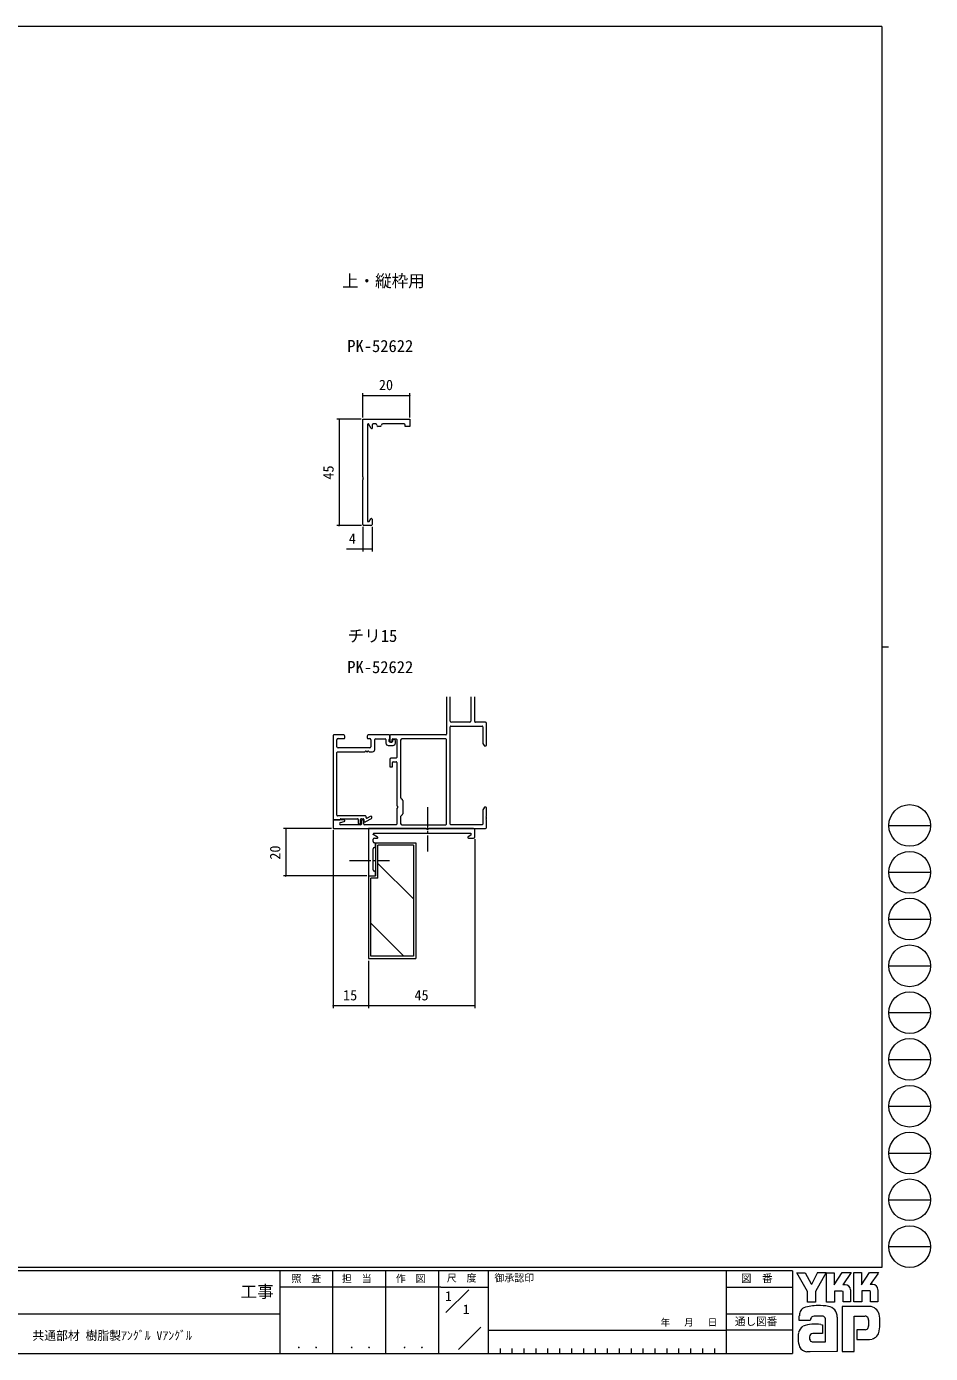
# Model space of a CAD drawing. Units: millimetres on the paper. Extents: x -397 to 397, y -282 to 282.
# Drawn here: x 14 to 397, y -282 to 279 of the extents above; entities that cross this region are included whole.
import ezdxf
from ezdxf.enums import TextEntityAlignment as Align

# ---------------------------------------------------------------- set-up
doc = ezdxf.new("R2010")
doc.units = ezdxf.units.MM
doc.linetypes.add('CHAIN2', pattern=[12, 9, -1, 1, -1])
for name, color, linetype, lineweight in [('0-0_0', 3, 'Continuous', 9), ('0-1_USER1', 7, 'Continuous', 9), ('0-2_YKK_ZWAK', 2, 'CHAIN2', 9), ('0-3_YKK_11', 3, 'Continuous', 9), ('0-4_YKK_12', 6, 'Continuous', 9), ('0-5_YKK_13', 7, 'Continuous', 9)]:
    doc.layers.add(name, color=color, linetype=linetype, lineweight=lineweight)
doc.styles.add('ＭＳ ゴシック', font='')
doc.styles.get('ＭＳ ゴシック').set_extended_font_data('MS Gothic')

msp = doc.modelspace()

# ---------------------------------------------------------------- linework, layer by layer
at = {"layer": '0-1_USER1'}
for p, q in [((156.42, 88.775), (156.42, 113.15)), ((156.42, 113.15), (176.42, 113.15)), ((176.42, 113.15), (176.42, 110.15)), ((158.42, 110.85), (158.42, 69.85)), ((158.92, 111.15), (158.72, 111.15)), ((160.012, 109.26), (158.92, 111.15)), ((160.42, 110.65), (160.42, 109.369)), ((161.92, 111.15), (160.92, 111.15)), ((163.92, 110.15), (162.92, 110.15)), ((173.92, 111.15), (164.92, 111.15)), ((174.42, 110.15), (174.42, 110.65)), ((176.42, 110.15), (174.42, 110.15)), ((156.42, 68.65), (156.42, 87.526)), ((159.92, 68.15), (156.92, 68.15)), ((158.42, 69.85), (159.197, 69.85)), ((159.197, 69.85), (159.861, 71)), ((160.42, 70.85), (160.42, 68.65)), ((191.863, -4.331), (191.863, -20.138)), ((193.493, -14.538), (193.493, -4.331)), ((202.233, -4.331), (202.233, -14.538)), ((203.863, -14.738), (203.863, -4.331)), ((193.793, -16.668), (206.933, -16.668)), ((201.733, -15.038), (193.993, -15.038)), ((208.363, -15.038), (204.163, -15.038)), ((208.863, -24.738), (208.863, -15.538)), ((143.863, -20.738), (143.863, -56.188)), ((148.363, -20.438), (144.163, -20.438)), ((145.493, -25.438), (145.493, -22.438)), ((145.993, -21.938), (148.563, -21.938)), ((148.863, -21.638), (148.863, -20.938)), ((158.363, -20.938), (158.363, -21.638)), ((158.663, -21.938), (159.413, -21.938)), ((167.563, -20.438), (158.863, -20.438)), ((159.913, -22.438), (159.913, -25.438)), ((161.543, -26.568), (161.543, -22.368)), ((161.843, -22.068), (165.963, -22.068)), ((166.263, -22.368), (166.263, -23.838)), ((167.663, -23.138), (167.663, -22.368)), ((167.863, -20.738), (167.863, -23.138)), ((167.863, -21.921), (167.863, -20.738)), ((191.563, -20.438), (168.163, -20.438)), ((168.863, -23.138), (168.863, -22.368)), ((169.163, -22.068), (170.563, -22.068)), ((170.863, -22.368), (170.863, -29.938)), ((191.563, -22.068), (172.993, -22.068)), ((191.863, -58.108), (191.863, -22.368)), ((193.493, -58.108), (193.493, -16.968)), ((207.233, -16.968), (207.233, -23.866)), ((145.493, -54.388), (145.493, -27.868)), ((145.793, -27.568), (157.305, -27.568)), ((158.413, -25.938), (145.993, -25.938)), ((158.222, -27.568), (158.305, -27.568)), ((159.413, -25.938), (158.413, -25.938)), ((159.222, -27.568), (160.543, -27.568)), ((167.263, -24.838), (169.263, -24.838)), ((168.763, -23.438), (167.963, -23.438)), ((168.163, -23.438), (168.563, -23.438)), ((169.063, -22.918), (169.063, -23.138)), ((169.236, -22.539), (169.104, -22.768)), ((170.263, -23.838), (170.263, -22.938)), ((172.493, -22.568), (172.493, -46.944)), ((207.274, -24.016), (207.777, -24.888)), ((208.037, -25.038), (208.563, -25.038)), ((167.863, -30.738), (167.863, -33.638)), ((170.563, -30.238), (168.363, -30.238)), ((169.063, -33.638), (169.063, -32.038)), ((169.363, -31.738), (170.563, -31.738)), ((170.863, -32.038), (170.863, -50.267)), ((168.163, -33.938), (168.763, -33.938)), ((172.581, -47.156), (173.217, -47.791)), ((173.363, -48.145), (173.363, -53.731)), ((157.563, -54.688), (145.793, -54.688)), ((147.163, -55.888), (154.263, -55.888)), ((155.863, -55.888), (156.563, -55.888)), ((157.779, -57.071), (160.113, -55.723)), ((157.863, -55.348), (157.863, -54.988)), ((159.613, -54.857), (158.313, -55.608)), ((170.863, -51.609), (170.863, -58.108)), ((172.493, -54.932), (172.493, -57.908)), ((173.217, -54.084), (172.581, -54.72)), ((207.233, -52.209), (207.233, -58.108)), ((207.777, -51.188), (207.274, -52.059)), ((208.563, -51.038), (208.037, -51.038)), ((208.863, -54.582), (208.863, -51.338)), ((208.868, -55.58), (208.868, -55.496)), ((143.863, -56.688), (143.863, -59.738)), ((144.063, -56.388), (146.572, -56.388)), ((148.563, -56.388), (144.163, -56.388)), ((144.163, -60.038), (208.363, -60.038)), ((146.972, -57.425), (148.641, -56.978)), ((155.563, -58.408), (147.101, -58.408)), ((154.563, -56.188), (154.563, -57.788)), ((154.863, -58.088), (155.263, -58.088)), ((155.563, -57.788), (155.563, -56.188)), ((155.863, -56.688), (155.863, -58.108)), ((156.363, -56.388), (156.163, -56.388)), ((156.863, -56.188), (156.863, -56.838)), ((156.863, -58.108), (156.863, -56.888)), ((157.163, -57.138), (157.529, -57.138)), ((170.563, -58.408), (157.163, -58.408)), ((158.863, -60.038), (158.863, -80.038)), ((183.239, -60.038), (158.863, -60.038)), ((172.993, -58.408), (191.563, -58.408)), ((203.363, -60.038), (184.488, -60.038)), ((206.933, -58.408), (193.793, -58.408)), ((203.863, -63.538), (203.863, -60.538)), ((208.863, -59.538), (208.863, -56.494)), ((160.863, -62.538), (160.863, -62.338)), ((162.754, -63.629), (160.863, -62.538)), ((160.863, -65.538), (160.863, -64.538)), ((161.163, -62.038), (202.163, -62.038)), ((161.363, -64.038), (162.644, -64.038)), ((161.863, -67.538), (161.863, -66.538)), ((202.163, -62.814), (201.013, -63.478)), ((201.163, -64.038), (203.363, -64.038)), ((202.163, -62.038), (202.163, -62.814)), ((160.863, -77.538), (160.863, -68.538)), ((161.863, -78.038), (161.363, -78.038)), ((161.863, -80.038), (161.863, -78.038)), ((158.863, -80.038), (161.863, -80.038))]:
    msp.add_line(p, q, dxfattribs=at)
for centre, radius, start, end in [((158.72, 110.85), 0.3, 90, 180), ((160.202, 109.369), 0.219, 210, 0), ((160.92, 110.65), 0.5, 90, 180), ((161.92, 110.65), 0.5, 0, 90), ((162.92, 110.65), 0.5, 180, 270), ((163.92, 110.65), 0.5, 270, 0), ((164.92, 110.65), 0.5, 90, 180), ((173.92, 110.65), 0.5, 0, 90), ((156.92, 88.775), 0.5, 180, 231.31781), ((156.92, 87.526), 0.5, 128.68219, 180), ((156.42, 88.15), 0.3, 308.68219, 51.31781), ((156.92, 68.65), 0.5, 180, 270), ((160.12, 70.85), 0.3, 0, 150), ((159.92, 68.65), 0.5, 270, 0), ((193.993, -14.538), 0.5, 180, 270), ((193.793, -16.968), 0.3, 90, 180), ((201.733, -14.538), 0.5, 270, 0), ((204.163, -14.738), 0.3, 180, 270), ((206.933, -16.968), 0.3, 0, 90), ((208.363, -15.538), 0.5, 0, 90), ((144.163, -20.738), 0.3, 90, 180), ((145.993, -22.438), 0.5, 90, 180), ((148.363, -20.938), 0.5, 0, 90), ((148.563, -21.638), 0.3, 270, 0), ((158.863, -20.938), 0.5, 90, 180), ((158.663, -21.638), 0.3, 180, 270), ((159.413, -22.438), 0.5, 0, 90), ((161.843, -22.368), 0.3, 90, 180), ((165.963, -22.368), 0.3, 0, 90), ((167.563, -20.738), 0.3, 359.99855, 90.00146), ((167.963, -22.368), 0.3, 131.81035, 180.00004), ((167.563, -21.921), 0.3, 311.81032, 0), ((168.163, -20.738), 0.3, 90, 180), ((169.163, -22.368), 0.3, 90, 180), ((169.496, -22.689), 0.3, 123.99054, 149.99988), ((169.663, -22.938), 0.6, 359.99997, 123.99063), ((170.563, -22.368), 0.3, 0, 90), ((172.993, -22.568), 0.5, 90, 180), ((191.563, -20.138), 0.3, 270, 0), ((191.563, -22.368), 0.3, 0, 90), ((145.993, -25.438), 0.5, 180, 270), ((145.793, -27.868), 0.3, 90, 180), ((157.305, -27.368), 0.2, 270.00008, 336.4219), ((157.763, -27.568), 0.3, 23.57818, 156.42182), ((158.222, -27.368), 0.2, 203.57818, 270), ((158.305, -27.368), 0.2, 270.00008, 336.4219), ((158.763, -27.568), 0.3, 23.57818, 156.42182), ((159.222, -27.368), 0.2, 203.57818, 270), ((159.413, -25.438), 0.5, 270, 0), ((160.543, -26.568), 1, 270, 0), ((167.263, -23.838), 1, 180, 270), ((167.963, -23.138), 0.3, 180, 270), ((168.163, -23.138), 0.3, 180, 270), ((168.563, -23.138), 0.3, 270, 0), ((168.763, -23.138), 0.3, 270, 0), ((169.363, -22.918), 0.3, 150, 180), ((169.263, -23.838), 1, 269.99991, 359.99991), ((207.533, -23.866), 0.3, 179.99987, 209.99987), ((208.037, -24.738), 0.3, 210, 270), ((208.563, -24.738), 0.3, 270, 0), ((168.363, -30.738), 0.5, 90, 180), ((168.163, -33.638), 0.3, 180, 270), ((168.763, -33.638), 0.3, 270, 0), ((169.363, -32.038), 0.3, 90, 180), ((170.563, -29.938), 0.3, 270, 0), ((170.563, -32.038), 0.3, 0, 90), ((171.063, -50.267), 0.2, 180.0001, 253.39984), ((170.863, -50.938), 0.5, 286.60026, 73.39975), ((172.793, -46.944), 0.3, 180.00001, 225.00001), ((172.863, -48.145), 0.5, 0, 45), ((145.793, -54.388), 0.3, 180, 270), ((146.572, -56.088), 0.3, 270, 350.40593), ((147.163, -56.188), 0.3, 90, 170.40593), ((154.263, -56.188), 0.3, 0, 90), ((155.863, -56.188), 0.3, 90, 180), ((156.563, -56.188), 0.3, 0, 90), ((157.563, -54.988), 0.3, 0, 90), ((158.163, -55.348), 0.3, 180, 300), ((159.863, -55.29), 0.5, 299.99999, 119.99999), ((171.063, -51.609), 0.2, 106.60026, 180), ((172.793, -54.932), 0.3, 135, 180), ((172.863, -53.731), 0.5, 314.99998, 359.99998), ((207.533, -52.209), 0.3, 150, 180), ((208.037, -51.338), 0.3, 89.99996, 149.99996), ((208.563, -51.338), 0.3, 0, 90), ((208.868, -55.038), 0.3, 114.13002, 246.4218), ((208.868, -56.038), 0.3, 113.57821, 245.86998), ((208.663, -54.582), 0.2, 294.13005, 0), ((208.668, -55.496), 0.2, 359.99987, 66.42169), ((208.668, -55.58), 0.2, 293.57811, 359.99993), ((144.063, -56.188), 0.2, 180, 270), ((144.163, -56.688), 0.3, 90, 180), ((144.163, -59.738), 0.3, 179.99997, 269.99997), ((147.101, -57.908), 0.5, 105.00003, 270.00003), ((148.563, -56.688), 0.3, 285, 90), ((154.863, -57.788), 0.3, 180, 270), ((155.263, -57.788), 0.3, 270, 0), ((155.563, -58.108), 0.3, 270, 359.99934), ((156.163, -56.688), 0.3, 89.99996, 179.99928), ((156.363, -56.888), 0.5, 0, 90), ((157.163, -56.838), 0.3, 180, 270), ((157.163, -58.108), 0.3, 180, 270), ((157.529, -56.638), 0.5, 270.00015, 300.00015), ((170.563, -58.108), 0.3, 270, 0), ((172.993, -57.908), 0.5, 180, 270), ((183.239, -60.538), 0.5, 38.68219, 90), ((183.863, -60.038), 0.3, 218.68219, 321.31781), ((184.488, -60.538), 0.5, 90, 141.31781), ((191.563, -58.108), 0.3, 270, 0), ((193.793, -58.108), 0.3, 180, 270), ((203.363, -60.538), 0.5, 0, 90), ((206.933, -58.108), 0.3, 270, 0), ((208.363, -59.538), 0.5, 270, 0), ((208.663, -56.494), 0.2, 0.00005, 65.87), ((161.163, -62.338), 0.3, 90, 180), ((161.363, -64.538), 0.5, 90, 180), ((161.363, -65.538), 0.5, 180, 270), ((161.363, -66.538), 0.5, 0, 90), ((162.644, -63.819), 0.219, 270, 60), ((201.163, -63.738), 0.3, 120, 270), ((203.363, -63.538), 0.5, 270, 0), ((161.363, -68.538), 0.5, 90, 180), ((161.363, -67.538), 0.5, 270, 0), ((161.363, -77.538), 0.5, 180, 270)]:
    msp.add_arc(centre, radius, start, end, dxfattribs=at)
at = {"layer": '0-2_YKK_ZWAK'}
for p, q in [((183.863, -50.955), (183.863, -69.721)), ((150.887, -73.538), (167.838, -73.538))]:
    msp.add_line(p, q, dxfattribs=at)
at = {"layer": '0-3_YKK_11'}
for p, q in [((161.862, -66.038), (161.862, -80.039)), ((161.862, -66.038), (178.862, -66.038)), ((177.862, -67.038), (162.861, -67.038)), ((162.861, -81.038), (162.861, -67.038)), ((177.862, -67.038), (177.862, -114.038)), ((178.862, -66.038), (178.862, -115.038)), ((162.861, -74.778), (177.862, -89.778)), ((158.862, -80.038), (161.862, -80.038)), ((158.862, -80.039), (158.862, -115.038)), ((159.862, -114.038), (159.862, -81.038)), ((162.861, -81.038), (159.862, -81.038)), ((159.862, -100.063), (173.837, -114.038)), ((158.862, -115.038), (178.862, -115.038)), ((177.862, -114.038), (159.862, -114.038))]:
    msp.add_line(p, q, dxfattribs=at)
at = {"layer": '0-4_YKK_12'}
for p, q in [((156.42, 113.85), (156.42, 124.15)), ((176.42, 113.85), (176.42, 124.15)), ((156.42, 123.15), (176.42, 123.15)), ((155.72, 113.15), (145.42, 113.15)), ((146.42, 113.15), (146.42, 68.15)), ((155.92, 68.15), (145.42, 68.15)), ((156.42, 67.65), (156.42, 57.15)), ((160.42, 67.65), (160.42, 57.15)), ((156.42, 58.15), (149.52, 58.15)), ((160.42, 58.15), (156.42, 58.15)), ((143.163, -60.038), (122.863, -60.038)), ((123.863, -60.038), (123.863, -80.038)), ((143.863, -60.738), (143.863, -136.038)), ((203.863, -64.538), (203.863, -136.038)), ((158.163, -80.038), (122.863, -80.038)), ((158.862, -116.038), (158.862, -136.038)), ((158.862, -116.038), (158.862, -136.038)), ((158.862, -135.038), (143.863, -135.038)), ((203.863, -135.038), (158.862, -135.038))]:
    msp.add_line(p, q, dxfattribs=at)
for centre, start, end in [((156.42, 123.15), 0, 180), ((156.42, 123.15), 180, 0), ((176.42, 123.15), 0, 180), ((176.42, 123.15), 180, 0), ((146.42, 113.15), 90, 270), ((146.42, 113.15), 270, 90), ((146.42, 68.15), 90, 270), ((146.42, 68.15), 270, 90), ((156.42, 58.15), 0, 180), ((156.42, 58.15), 180, 0), ((160.42, 58.15), 0, 180), ((160.42, 58.15), 180, 0), ((123.863, -60.038), 90, 270), ((123.863, -60.038), 270, 90), ((123.863, -80.038), 90, 270), ((123.863, -80.038), 270, 90), ((143.863, -135.038), 0, 180), ((143.863, -135.038), 180, 0), ((158.862, -135.038), 0, 180), ((158.862, -135.038), 0, 180), ((158.862, -135.038), 180, 0), ((158.862, -135.038), 180, 0), ((203.863, -135.038), 0, 180), ((203.863, -135.038), 180, 0)]:
    msp.add_arc(centre, 0.106, start, end, dxfattribs=at)
at = {"layer": '0-5_YKK_13'}
for p, q in [((376.092, 279.3), (-393.908, 279.3)), ((376.092, 279.3), (376.092, -245.7)), ((376.092, 16.8), (378.892, 16.8)), ((379.068, -58.716), (396.708, -58.716)), ((379.068, -78.512), (396.708, -78.512)), ((379.068, -98.308), (396.708, -98.308)), ((379.068, -118.104), (396.708, -118.104)), ((379.068, -137.9), (396.708, -137.9)), ((379.068, -157.696), (396.708, -157.696)), ((379.068, -177.492), (396.708, -177.492)), ((379.068, -197.288), (396.708, -197.288)), ((379.068, -217.084), (396.708, -217.084)), ((379.068, -236.88), (396.708, -236.88)), ((376.092, -245.7), (-393.908, -245.7)), ((338.292, -247.1), (-393.908, -247.1)), ((121.292, -247.1), (121.292, -282.1)), ((143.692, -247.1), (143.692, -282.1)), ((166.092, -247.1), (166.092, -282.1)), ((188.492, -247.1), (188.492, -282.1)), ((209.492, -247.1), (209.492, -282.1)), ((310.291, -247.1), (310.291, -282.1)), ((338.292, -247.1), (338.292, -282.1)), ((344.724, -255.899), (340.129, -248.006)), ((340.129, -248.006), (343.642, -248.006)), ((343.642, -248.006), (346.156, -252.709)), ((348.928, -247.898), (346.372, -252.871)), ((352.554, -247.898), (348.021, -255.926)), ((348.928, -247.898), (352.554, -247.898)), ((352.751, -260.331), (352.751, -247.925)), ((352.751, -247.925), (355.968, -247.925)), ((355.968, -253.023), (359.347, -247.871)), ((355.968, -247.925), (355.968, -253.023)), ((359.347, -247.871), (363.172, -247.871)), ((363.172, -247.871), (359.632, -253.006)), ((364.266, -260.223), (364.266, -247.817)), ((364.266, -247.817), (367.537, -247.817)), ((367.537, -253.008), (370.969, -247.817)), ((367.537, -247.817), (367.537, -253.008)), ((370.969, -247.817), (374.753, -247.817)), ((374.375, -248.465), (371.253, -252.925)), ((374.753, -247.817), (374.375, -248.465)), ((189.476, -254.099), (121.292, -254.099)), ((189.476, -254.099), (209.492, -254.099)), ((191.662, -264.836), (201.355, -255.143)), ((310.291, -254.1), (338.292, -254.1)), ((344.724, -260.358), (344.724, -255.899)), ((346.156, -252.709), (346.372, -252.871)), ((348.021, -255.926), (348.021, -260.358)), ((359.266, -255.682), (356.076, -255.682)), ((356.076, -255.682), (356.076, -260.331)), ((359.698, -255.845), (359.266, -255.682)), ((360.671, -253.006), (359.632, -253.006)), ((359.698, -260.25), (359.698, -255.845)), ((362.833, -255.169), (362.833, -260.25)), ((372.292, -252.925), (371.253, -252.925)), ((371.294, -260.196), (371.294, -255.817)), ((374.456, -255.169), (374.456, -260.196)), ((348.021, -260.358), (344.724, -260.358)), ((356.076, -260.331), (352.751, -260.331)), ((359.32, -262.196), (359.32, -281.306)), ((370.915, -262.196), (359.32, -262.196)), ((362.833, -260.25), (359.698, -260.25)), ((367.672, -260.223), (364.266, -260.223)), ((371.294, -260.146), (371.344, -260.196)), ((374.456, -260.196), (371.294, -260.196)), ((-7.508, -265.299), (121.292, -265.299)), ((310.291, -265.299), (338.292, -265.299)), ((351.238, -266.305), (347.54, -266.375)), ((352.319, -277.171), (352.319, -267.44)), ((357.211, -266.683), (357.211, -281.279)), ((364.347, -281.306), (364.347, -266.359)), ((364.347, -266.359), (368.996, -266.359)), ((370.465, -267.856), (370.483, -270.491)), ((196.964, -280.445), (206.488, -270.921)), ((209.492, -272.3), (310.291, -272.3)), ((338.292, -272.299), (310.291, -272.299)), ((350.967, -273.63), (346.973, -273.635)), ((350.265, -269.873), (350.967, -270.035)), ((350.967, -270.035), (350.967, -273.63)), ((369.104, -272.089), (365.563, -272.089)), ((365.563, -272.089), (365.563, -276.225)), ((214.532, -280), (214.532, -282.1)), ((219.572, -280), (219.572, -282.1)), ((224.612, -280), (224.612, -282.1)), ((229.652, -280), (229.652, -282.1)), ((234.692, -280), (234.692, -282.1)), ((239.732, -280), (239.732, -282.1)), ((244.772, -280), (244.772, -282.1)), ((249.812, -280), (249.812, -282.1)), ((254.852, -280), (254.852, -282.1)), ((259.892, -280), (259.892, -282.1)), ((264.932, -280), (264.932, -282.1)), ((269.972, -280), (269.972, -282.1)), ((275.012, -280), (275.012, -282.1)), ((280.052, -280), (280.052, -282.1)), ((285.092, -280), (285.092, -282.1)), ((290.132, -280), (290.132, -282.1)), ((295.172, -280), (295.172, -282.1)), ((300.211, -280), (300.211, -282.1)), ((305.251, -280), (305.251, -282.1)), ((346.697, -277.171), (352.319, -277.171)), ((351.886, -277.171), (352.238, -277.171)), ((352.319, -277.17), (352.32, -277.171)), ((365.563, -276.225), (370.888, -276.225)), ((370.888, -276.225), (371.969, -275.982)), ((-393.908, -282.1), (338.292, -282.1)), ((345.859, -281.36), (344.372, -281.36)), ((356.887, -281.333), (345.859, -281.36)), ((357.211, -281.279), (356.887, -281.333)), ((359.32, -281.306), (363.563, -281.306)), ((363.563, -281.306), (364.347, -281.306))]:
    msp.add_line(p, q, dxfattribs=at)
for points in [[(371.294, -255.817), (370.861, -255.655), (367.672, -255.655), (367.672, -260.223)], [(345.859, -268.17), (341.21, -268.17), (341.21, -266.241)]]:
    msp.add_lwpolyline(points, dxfattribs=at)
for centre in [(387.888, -58.716), (387.888, -78.512), (387.888, -98.308), (387.888, -118.104), (387.888, -137.9), (387.888, -157.696), (387.888, -177.492), (387.888, -197.288), (387.888, -217.084), (387.888, -236.88)]:
    msp.add_circle(centre, 8.82, dxfattribs=at)
for centre, radius, start, end in [((360.671, -255.169), 2.163, 0.00166, 89.99604), ((372.292, -255.088), 2.163, 0.00166, 89.99604), ((343.898, -265.155), 2.444, 109.02127, 161.51264), ((349.014, -279.501), 17.68, 89.89165, 109.30848), ((349.533, -282.563), 20.748, 78.7801, 91.46938), ((352.822, -266.596), 4.449, 40.66422, 80.31694), ((352.601, -266.585), 4.612, 358.78059, 38.76563), ((370.764, -266.54), 4.341, 14.44572, 87.08746), ((346.251, -266.266), 5.037, 158.41083, 179.71775), ((347.967, -268.107), 2.109, 138.46382, 181.71359), ((347.407, -268.071), 1.701, 85.50551, 126.78038), ((350.748, -267.854), 1.625, 14.7552, 72.44995), ((369.157, -267.579), 1.229, 16.43123, 96.91661), ((366.823, -268.308), 3.673, 4.93423, 17.03552), ((354.458, -269.287), 20.86, 350.99027, 10.67625), ((351.741, -275.495), 11.082, 168.76372, 199.80079), ((344.719, -274.027), 3.908, 121.82711, 169.08475), ((347.812, -282.954), 13.309, 79.38098, 112.05825), ((347.874, -275.428), 2.369, 171.08203, 216.71923), ((346.982, -275.079), 1.445, 90.33953, 178.03639), ((369.105, -270.784), 1.306, 269.95468, 342.90145), ((366.802, -270.141), 3.697, 343.6902, 354.75362), ((370.827, -271.845), 4.291, 285.44291, 349.90448), ((344.732, -277.543), 3.823, 207.31435, 263.59464), ((346.942, -275.665), 1.526, 230.9728, 260.75491)]:
    msp.add_arc(centre, radius, start, end, dxfattribs=at)

# ---------------------------------------------------------------- texts
at = {"layer": '0-0_0', "style": 'ＭＳ ゴシック'}
for s, height, p in [('上・縦枠用', 5.132, (147.672, 167.543)), ('PK-52622', 5.132, (149.893, 140.037)), ('チリ15', 5.132, (150.08, 17.4)), ('PK-52622', 5.132, (149.893, 4.197)), ('1', 4.106, (191.292, -261.099)), ('1', 4.106, (198.825, -266.699)), ('共通部材 樹脂製ｱﾝｸﾞﾙ Vｱﾝｸﾞﾙ', 3.666, (16.654, -277.476))]:
    msp.add_text(s, height=height, dxfattribs=at).set_placement(p, align=Align.BOTTOM_LEFT)
at = {"layer": '0-4_YKK_12', "style": 'ＭＳ ゴシック'}
for s, p in [('20', (163.277, 124.15)), ('4', (150.573, 59.15)), ('15', (148.122, -134.038)), ('45', (178.329, -134.038))]:
    msp.add_text(s, height=4.399, dxfattribs=at).set_placement(p, align=Align.BOTTOM_LEFT)
for s, p in [('45', (145.42, 87.617)), ('20', (122.863, -73.181))]:
    msp.add_text(s, height=4.399, rotation=90, dxfattribs=at).set_placement(p, align=Align.BOTTOM_LEFT)
at = {"layer": '0-5_YKK_13', "style": 'ＭＳ ゴシック'}
for s, height, p in [('照  査', 3.079, (126.281, -252.88)), ('担  当', 3.079, (147.646, -252.88)), ('作  図', 3.079, (170.412, -252.862)), ('尺  度', 3.079, (192.004, -252.637)), ('御承認印', 3.079, (212.159, -252.633)), ('図\u3000番', 3.284, (316.489, -252.962)), ('工事', 5.132, (104.723, -260.056)), ('年   月   日', 2.903, (282.468, -271.269)), ('通し図番', 3.284, (313.971, -271.185)), (' ． ．', 3.592, (125.747, -281.046)), (' ． ．', 3.592, (148.147, -281.046)), (' ． ．', 3.592, (170.547, -281.046))]:
    msp.add_text(s, height=height, dxfattribs=at).set_placement(p, align=Align.BOTTOM_LEFT)

doc.saveas('drawing.dxf')
